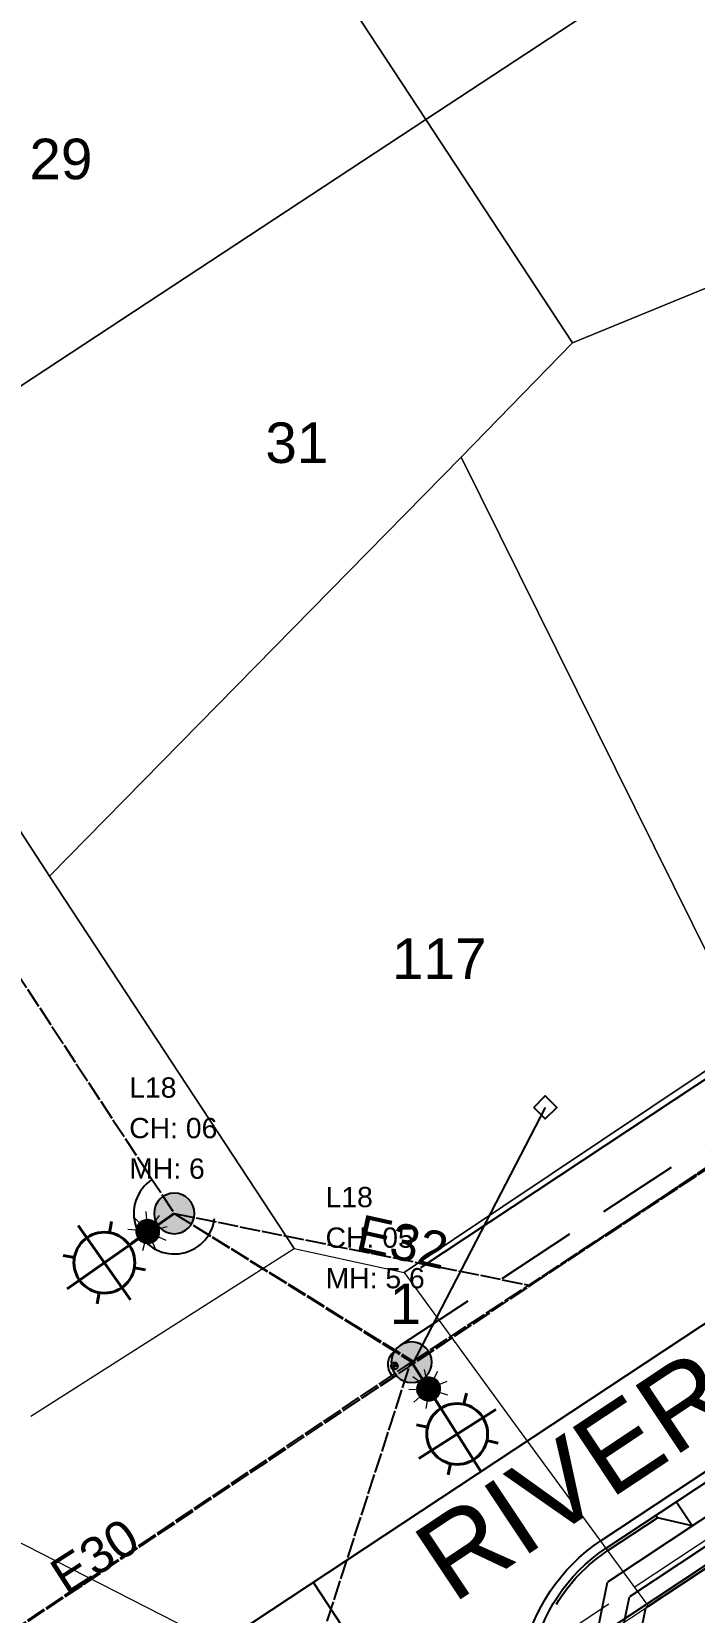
# Model space of a CAD drawing. Header units: metres. Extents: x 302064 to 304096, y 6268242 to 6271990.
# Drawn here: x 302943.7 to 302976.3, y 6271138.4 to 6271216.3 of the extents above; entities that cross this region are included whole.
import ezdxf
from ezdxf.enums import TextEntityAlignment as Align

# ---------------------------------------------------------------- set-up
doc = ezdxf.new("R2010")
doc.units = ezdxf.units.M
for name, pattern in [('Cable Exist OH', [1, 1, 0]), ('Cable New OH', [6, 4, -2]), ('IE Trench LV', [6.5, 5, -1.5]), ('IECLTRLV', [6.5, 5, -1.5])]:
    doc.linetypes.add(name, pattern=pattern)
doc.layers.get('0').update_dxf_attribs({"color": 6})
for name, color, linetype in [('_User Miscellaneous1', 7, 'Continuous'), ('_User_LV_Exist', 7, 'Continuous'), ('BDY', 252, 'Continuous'), ('DEVELOP', 2, 'Continuous'), ('Equip_SP_SL_EXT', 7, 'Continuous'), ('Mains_HV_EXT', 1, 'Continuous'), ('Mains_LV_EXT', 5, 'Continuous'), ('Mains_SL_EXT', 3, 'Continuous'), ('Services_SP_EXT', 7, 'Continuous'), ('SupportsOH_SP_TR_HV_LV_SL_EXT', 7, 'Continuous'), ('XR01255_CC_DES$0$FOOTPATH', 252, 'Continuous'), ('XR01255_CC_DES$0$PRAM_RAMP', 252, 'Continuous'), ('XR01255_CC_DES$0$ROAD_CONTROL', 252, 'Continuous'), ('XR01255_CC_DES$0$ROAD_KERB', 252, 'Continuous'), ('XR01255_CC_DES$0$ROAD_KERB-BACK', 252, 'Continuous'), ('XR01255_CC_DES$0$ROAD_KERB-LIP', 252, 'Continuous'), ('XR01255_CC_LOT_LAYOUT$0$F_LOT', 252, 'Continuous'), ('XR01255_CC_LOT_LAYOUT$0$ST1_BDY', 252, 'Continuous'), ('XR01255_CC_LOT_LAYOUT$0$ST1_BDY_1', 252, 'Continuous'), ('XR01255_CC_SURVEY$0$SERVICES-ELECTRICTY', 1, 'Continuous')]:
    doc.layers.add(name, color=color, linetype=linetype)
for name, color, linetype, lineweight in [('Cadastre Land Parcels_SP_EXT', 7, 'Continuous', 5), ('Cadastre Roads_SP_EXT', 9, 'Continuous', 5), ('LH-LUM-L18', 1, 'Continuous', 0), ('LH-POL-Poles&Pendants', 1, 'Continuous', 0), ('Trench_SP_NEW', 7, 'IECLTRLV', 20)]:
    doc.layers.add(name, color=color, linetype=linetype, lineweight=lineweight)
doc.styles.add('iecARIAL', font='arial.ttf', dxfattribs={"height": 2})
doc.styles.add('POLE_LABEL', font='arial.ttf')
doc.styles.get("Standard").update_dxf_attribs({"font": 'arial.ttf'})

# ---------------------------------------------------------------- blocks, each defined once
blk = doc.blocks.new('SL_LANTERN_EXT')
at = {"lineweight": 40}
for p, q in [((0, 1.968), (0, 6.468)), ((-1.459, 5.676), (-1.061, 5.278)), ((1.458, 5.676), (1.06, 5.278)), ((-2.25, 4.218), (2.25, 4.218)), ((-1.459, 2.759), (-1.061, 3.157)), ((1.458, 2.759), (1.06, 3.157)), ((0, 0), (0, 2.721))]:
    blk.add_line(p, q, dxfattribs=at)
blk.add_circle((0, 4.218), 1.5, dxfattribs=at)
at = {"style": 'iecARIAL', "flags": 8}
blk.add_attdef('ASSET_NUM', (1.5, 1.5), '', height=2.5, dxfattribs=at)
for tag, p, height, flags in [('CONSTRUCTED_VOLTAGE', (0.981, -0.653), 0.2, 9), ('CONTROL_TYPE', (0.981, -0.853), 0.2, 9), ('LNUMBER', (2.181, -3.253), 2.5, 8), ('OPERATING_VOLTAGE', (0.981, -1.653), 0.2, 9), ('LANTERN_PURPOSE', (0.981, -1.053), 0.2, 9), ('LANTERN_TYPE', (0.981, -1.253), 0.2, 9), ('NO_PHASES', (0.981, -1.453), 0.2, 9), ('ORIENTATION', (0.981, -1.853), 0.2, 9), ('OWNED_BY', (0.981, -2.053), 0.2, 9), ('STATE', (0.981, -2.253), 0.2, 9), ('USAGE', (0.981, -2.453), 0.2, 9), ('CEXIST', (0.981, -2.653), 0.2, 9), ('CNEW', (0.981, -2.853), 0.2, 9), ('CNUMBER', (0.981, -3.053), 0.2, 9), ('CREMOVE', (0.981, -3.253), 0.2, 9), ('CREPLACE', (0.981, -3.453), 0.2, 9), ('LKINGHEIGHT', (0.981, -3.653), 0.2, 9), ('LBRACKET', (0.981, -3.853), 0.2, 9), ('LBRACKETVOCAB', (0.981, -4.053), 0.2, 9), ('LCATEGORY', (0.981, -4.253), 0.2, 9), ('LCHARGE1', (0.981, -4.453), 0.2, 9), ('LCHARGE1PERCENT', (0.981, -4.653), 0.2, 9), ('LCHARGE2', (0.981, -4.853), 0.2, 9), ('LCHARGE2PERCENT', (0.981, -5.053), 0.2, 9), ('LCHARGE3', (0.981, -5.253), 0.2, 9), ('LCHARGE3PERCENT', (0.981, -5.453), 0.2, 9), ('LEXIST', (0.981, -5.653), 0.2, 9), ('LLAMP', (0.981, -5.853), 0.2, 9), ('LLAMPVOCAB', (0.981, -6.053), 0.2, 9), ('LMAST', (0.981, -6.253), 0.2, 9), ('LMASTVOCAB', (0.981, -6.453), 0.2, 9), ('LNEW', (0.981, -6.653), 0.2, 9), ('LANTNUMBER', (0.981, -6.853), 0.2, 9), ('LOUTREACH', (0.981, -7.253), 0.2, 9), ('LOUTREACHVOCAB', (0.981, -7.453), 0.2, 9), ('LRATECODE', (0.981, -7.653), 0.2, 9), ('LREMOVE', (0.981, -7.853), 0.2, 9), ('LREPLACE', (0.981, -8.053), 0.2, 9), ('LTYPE', (0.981, -8.253), 0.2, 9), ('LTYPEVOCAB', (0.981, -8.453), 0.2, 9), ('LEGEND', (0.981, -8.653), 0.2, 9), ('STREETNAME', (0.981, -9.253), 0.2, 9), ('SUBURB', (0.981, -9.453), 0.2, 1), ('LOCATION', (0.981, -8.853), 0.2, 9), ('NOTES', (0.981, -9.053), 0.2, 9)]:
    blk.add_attdef(tag, p, '', height=height, dxfattribs=dict(flags=flags))
blk = doc.blocks.new('CCP_EXT')
at = {"flags": 9}
for tag, p in [('USAGE', (0, -1.2)), ('LEGEND', (0, -1.4)), ('LIFE_SUPPORT', (0, -1.6)), ('STATE', (0, -1.8)), ('NOTES', (0, -2))]:
    blk.add_attdef(tag, text='', height=0.2, dxfattribs=at).set_placement(p, align=Align.MIDDLE_LEFT)
blk.add_wipeout([(0, 0.566), (0.566, 0), (0, -0.566), (-0.566, 0)])
blk.add_lwpolyline([(-0.566, 0), (0, 0.566), (0.566, 0), (0, -0.566), (-0.566, 0)])
at = {"flags": 1}
blk.add_attdef('Z', (0, 0), '', height=0.2, dxfattribs=at)
at = {"flags": 9}
for tag, p in [('CCP_TYPE', (0, 0)), ('OPERATING_VOLTAGE', (0, -0.6)), ('ORIENTATION', (0, -0.8)), ('CONSTRUCTED_VOLTAGE', (0, -0.2)), ('NO_PHASES', (0, -0.4)), ('OWNED_BY', (0, -1))]:
    blk.add_attdef(tag, text='', height=0.2, dxfattribs=at).set_placement(p, align=Align.MIDDLE_LEFT)
blk = doc.blocks.new('POLE_EXT')
blk.add_hatch(color=256).paths.add_polyline_path([(-1, 0, 1), (1, 0, 1)])
blk.add_lwpolyline([(-1, 0, 1), (1, 0, 1)], format="xyb", close=True)
for tag, height, flags, p in [('pNumber', 2.5, 8, (-17.84, 2.067)), ('OWNED_BY', 0.2, 9, (1.355, -0.4)), ('SPECIAL_USE', 0.2, 9, (1.355, -0.8)), ('PARENT', 0.2, 9, (1.355, -0.6)), ('cLV', 0.2, 9, (1.355, -1.4)), ('STATE', 0.2, 9, (1.355, -1)), ('hDepth', 0.2, 9, (1.355, -1.6)), ('USAGE', 0.2, 9, (1.355, -1.2)), ('cHV', 0.2, 9, (1.355, -2)), ('hDia', 0.2, 9, (1.355, -1.8)), ('LBRACKET', 0.2, 9, (1.355, -2.2)), ('LExisting', 0.2, 9, (1.355, -2.4)), ('LANTNUMBER', 0.2, 9, (1.355, -2.6)), ('LOther', 0.2, 9, (1.355, -2.8)), ('LRemove', 0.2, 9, (1.355, -3)), ('LEGEND', 0.2, 9, (1.355, -3.2)), ('cLinedev', 0.2, 9, (1.355, -3.4)), ('pExisting', 0.2, 9, (1.355, -3.8)), ('LOCATION', 0.2, 9, (1.355, -3.6)), ('pFooting', 0.2, 9, (1.355, -4.4)), ('pNew', 0.2, 9, (1.355, -4.6)), ('PFNUMBER', 0.2, 9, (1.355, -4)), ('NEWPFNUMBER', 0.2, 9, (1.355, -4.2)), ('pRelocate', 0.2, 9, (1.355, -5)), ('pRemove', 0.2, 9, (1.355, -5.2)), ('pReplace', 0.2, 9, (1.355, -5.4)), ('cspan', 0.2, 9, (1.355, -6)), ('STREETNAME', 0.2, 9, (1.355, -6.2)), ('pStay', 0.2, 9, (1.355, -5.6)), ('pType', 0.2, 9, (1.355, -5.8)), ('SUBURB', 0.2, 9, (1.355, -6.4)), ('OPERATED_BY', 0.2, 9, (1.355, -7.014)), ('NOTES', 0.2, 9, (1.355, -6.6)), ('MAINTAINED_BY', 0.2, 9, (1.355, -6.814))]:
    blk.add_attdef(tag, text='', height=height, dxfattribs=dict(flags=flags)).set_placement(p, align=Align.MIDDLE_LEFT)
at = {"style": 'POLE_LABEL'}
for tag, height, flags, p in [('ASSET_NUM', 2.5, 8, (2, 2)), ('STRUCTURE_PLANT_NUMBER', 0.2, 9, (1.355, 0.028)), ('STREET_CODE', 0.2, 9, (1.355, -0.2))]:
    blk.add_attdef(tag, text='', height=height, dxfattribs=dict(at, flags=flags)).set_placement(p, align=Align.MIDDLE_LEFT)
at = {"flags": 1}
blk.add_attdef('Z', (1.355, -7.328), '', height=0.2, dxfattribs=at)
blk = doc.blocks.new('A$C6F1F0823')
at = {"layer": 'BDY'}
for p, q in [((3.882, 91.562, 46.5), (66.677, 133.145, 46.5)), ((3.882, 91.562), (66.677, 133.145))]:
    blk.add_line(p, q, dxfattribs=at)
blk = doc.blocks.new('A$C07AF69C9')
at = {"layer": 'XR01255_CC_SURVEY$0$SERVICES-ELECTRICTY'}
h = blk.add_hatch(color=256, dxfattribs=at)
h.dxf.hatch_style = 1
h.paths.add_polyline_path([(34.695, 132.805), (34.52, 132.805, 0.414214), (34.695, 132.63)])
h.paths.add_polyline_path([(34.695, 132.98), (34.695, 132.805), (34.87, 132.805, 0.414214)])
at = {"layer": 'XR01255_CC_DES$0$FOOTPATH'}
for p, q in [((98.921, 157.699), (45.213, 122.145)), ((99.168, 156.424), (46.29, 121.419)), ((43.45, 113.509), (45.213, 122.145)), ((44.725, 113.755), (46.29, 121.419))]:
    blk.add_line(p, q, dxfattribs=at)
at = {"layer": 'XR01255_CC_DES$0$PRAM_RAMP', "color": 8}
blk.add_line((49.387, 124.911), (48.602, 126.101), dxfattribs=at)
at = {"layer": 'XR01255_CC_DES$0$PRAM_RAMP'}
blk.add_lwpolyline([(49.387, 124.911), (47.683, 125.314), (47.601, 125.439)], dxfattribs=at)
at = {"layer": 'XR01255_CC_DES$0$ROAD_CONTROL'}
blk.add_line((30.694, 122.131), (96.623, 22.188), dxfattribs=at)
blk.add_lwpolyline([(131.966, 189.031), (-0.002, 101.854)], dxfattribs=at)
at = {"layer": 'XR01255_CC_DES$0$ROAD_KERB'}
blk.add_lwpolyline([(42.737, 112.046, -0.414025), (45.147, 123.819), (97.438, 158.362, -0.414402), (109.219, 155.95), (166.818, 68.634)], format="xyb", dxfattribs=at)
at = {"layer": 'XR01255_CC_DES$0$ROAD_KERB-BACK'}
blk.add_lwpolyline([(42.69, 121.051, -0.111113), (45.23, 123.694), (47.683, 125.314)], format="xyb", dxfattribs=at)
at = {"layer": 'XR01255_CC_DES$0$ROAD_KERB-LIP'}
blk.add_lwpolyline([(42.362, 111.798, -0.414025), (44.899, 124.194), (97.19, 158.737, -0.414402), (109.594, 156.198), (167.193, 68.882)], format="xyb", dxfattribs=at)
at = {"layer": 'XR01255_CC_LOT_LAYOUT$0$F_LOT'}
blk.add_lwpolyline([(88.249, 172.242), (35.992, 137.648)], dxfattribs=at)
at = {"layer": 'XR01255_CC_LOT_LAYOUT$0$ST1_BDY'}
blk.add_line((45.681, 113.94), (47.097, 120.874), dxfattribs=at)
at = {"layer": 'XR01255_CC_LOT_LAYOUT$0$ST1_BDY_1'}
blk.add_line((63.44, 131.693), (47.097, 120.874), dxfattribs=at)
at = {"layer": 'XR01255_CC_SURVEY$0$SERVICES-ELECTRICTY'}
for p, q in [((34.52, 132.805), (34.87, 132.805)), ((34.695, 132.63), (34.695, 132.98))]:
    blk.add_line(p, q, dxfattribs=at)
blk.add_circle((34.695, 132.805), 0.175, dxfattribs=at)
blk.add_blockref('A$C6F1F0823', (32.368, 22.293))
blk = doc.blocks.new('A$C70F866E6')
at = {"layer": 'LH-LUM-L18', "color": 1, "extrusion": (0.072045, 0.049047, 0.996195)}
for p, q in [((0.00068, 0.091862, 0.00606), (0.000406, 0.092144, 0.006066)), ((0.000505, 0.091517, 0.00609), (0.001231, 0.09201, 0.006013)), ((0.000509, 0.091543, 0.006088), (0.001204, 0.092016, 0.006015)), ((0.000515, 0.091571, 0.006086), (0.001176, 0.092021, 0.006016)), ((0.000523, 0.0916, 0.006085), (0.001147, 0.092025, 0.006018)), ((0.000532, 0.09163, 0.006082), (0.001116, 0.092027, 0.006021)), ((0.000544, 0.091662, 0.00608), (0.001081, 0.092028, 0.006023)), ((0.000559, 0.091696, 0.006077), (0.001044, 0.092026, 0.006026)), ((0.000578, 0.091733, 0.006074), (0.001002, 0.092022, 0.006029)), ((0.000605, 0.091774, 0.00607), (0.000954, 0.092013, 0.006033)), ((0.000969, 0.092016, 0.006032), (0.000823, 0.091965, 0.006045)), ((0.001122, 0.092027, 0.00602), (0.000969, 0.092016, 0.006032)), ((0.001047, 0.092027, 0.006026), (0.001017, 0.09242, 0.006008)), ((0.001273, 0.091998, 0.006011), (0.001122, 0.092027, 0.00602)), ((0.001435, 0.091917, 0.006003), (0.001664, 0.092236, 0.005971)), ((0.000505, 0.091499, 0.006091), (0.000115, 0.09154, 0.006117)), ((0.0005, 0.091442, 0.006094), (0.001302, 0.091988, 0.006009)), ((0.000501, 0.091466, 0.006093), (0.001279, 0.091995, 0.00601)), ((0.000501, 0.091418, 0.006095), (0.001323, 0.091978, 0.006008)), ((0.00053, 0.091624, 0.006083), (0.000501, 0.091473, 0.006092)), ((0.000501, 0.091473, 0.006092), (0.000513, 0.091319, 0.006099)), ((0.000502, 0.091396, 0.006096), (0.001344, 0.091969, 0.006007)), ((0.000503, 0.091491, 0.006091), (0.001256, 0.092003, 0.006012)), ((0.000505, 0.091373, 0.006097), (0.001364, 0.091958, 0.006006)), ((0.000507, 0.091351, 0.006098), (0.001384, 0.091948, 0.006005)), ((0.000511, 0.09133, 0.006099), (0.001402, 0.091937, 0.006004)), ((0.000513, 0.091319, 0.006099), (0.000564, 0.091173, 0.006102)), ((0.000515, 0.091309, 0.006099), (0.00142, 0.091925, 0.006004)), ((0.00052, 0.091289, 0.0061), (0.001437, 0.091913, 0.006003)), ((0.000526, 0.091269, 0.006101), (0.001454, 0.0919, 0.006002)), ((0.000596, 0.091762, 0.006071), (0.00053, 0.091624, 0.006083)), ((0.000532, 0.091249, 0.006101), (0.001469, 0.091887, 0.006002)), ((0.000539, 0.09123, 0.006102), (0.001485, 0.091874, 0.006001)), ((0.000547, 0.091212, 0.006102), (0.001499, 0.09186, 0.006001)), ((0.000555, 0.091193, 0.006102), (0.001513, 0.091846, 0.006001)), ((0.000563, 0.091175, 0.006102), (0.001527, 0.091831, 0.006)), ((0.000573, 0.091157, 0.006103), (0.00154, 0.091816, 0.006)), ((0.000582, 0.091141, 0.006103), (0.001552, 0.091801, 0.006)), ((0.000592, 0.091124, 0.006103), (0.001564, 0.091785, 0.006)), ((0.000696, 0.091879, 0.006058), (0.000596, 0.091762, 0.006071)), ((0.000603, 0.091107, 0.006103), (0.001576, 0.091769, 0.006)), ((0.000614, 0.091091, 0.006103), (0.001586, 0.091752, 0.006)), ((0.000626, 0.091075, 0.006103), (0.001597, 0.091736, 0.006)), ((0.000639, 0.09106, 0.006103), (0.001606, 0.091719, 0.006)), ((0.000643, 0.091825, 0.006065), (0.000893, 0.091995, 0.006038)), ((0.000652, 0.091045, 0.006102), (0.001615, 0.091701, 0.006)), ((0.000665, 0.091031, 0.006102), (0.001624, 0.091683, 0.006001)), ((0.00068, 0.091016, 0.006102), (0.001632, 0.091665, 0.006001)), ((0.000694, 0.091002, 0.006102), (0.00164, 0.091646, 0.006001)), ((0.000823, 0.091965, 0.006045), (0.000696, 0.091879, 0.006058)), ((0.000709, 0.090989, 0.006101), (0.001646, 0.091627, 0.006002)), ((0.000725, 0.090976, 0.006101), (0.001653, 0.091608, 0.006002)), ((0.000742, 0.090963, 0.0061), (0.001659, 0.091588, 0.006003)), ((0.000757, 0.091926, 0.006051), (0.000751, 0.091922, 0.006052)), ((0.000759, 0.090951, 0.006099), (0.001663, 0.091567, 0.006004)), ((0.000777, 0.090939, 0.006099), (0.001668, 0.091546, 0.006004)), ((0.000795, 0.090929, 0.006098), (0.001671, 0.091525, 0.006005)), ((0.000815, 0.090918, 0.006097), (0.001674, 0.091503, 0.006006)), ((0.000835, 0.090908, 0.006096), (0.001676, 0.091481, 0.006007)), ((0.000856, 0.090898, 0.006095), (0.001678, 0.091458, 0.006008)), ((0.000877, 0.090889, 0.006094), (0.001679, 0.091434, 0.006009)), ((0.0009, 0.090881, 0.006093), (0.001677, 0.09141, 0.00601)), ((0.000923, 0.090873, 0.006091), (0.001676, 0.091385, 0.006012)), ((0.000948, 0.090866, 0.00609), (0.001673, 0.091359, 0.006013)), ((0.000975, 0.09086, 0.006088), (0.001669, 0.091333, 0.006015)), ((0.001003, 0.090855, 0.006086), (0.001664, 0.091305, 0.006016)), ((0.001032, 0.090852, 0.006085), (0.001656, 0.091277, 0.006018)), ((0.001063, 0.090849, 0.006082), (0.001647, 0.091246, 0.006021)), ((0.001411, 0.091931, 0.006004), (0.001273, 0.091998, 0.006011)), ((0.001528, 0.09183, 0.006), (0.001411, 0.091931, 0.006004)), ((0.001542, 0.091819, 0.006), (0.001526, 0.091735, 0.006005)), ((0.001625, 0.091803, 0.005995), (0.001526, 0.091735, 0.006005)), ((0.001526, 0.091735, 0.006005), (0.001609, 0.09172, 0.006)), ((0.001615, 0.091703, 0.006), (0.001528, 0.09183, 0.006)), ((0.001609, 0.09172, 0.006), (0.001542, 0.091819, 0.006)), ((0.001583, 0.091114, 0.006032), (0.001649, 0.091252, 0.00602)), ((0.001666, 0.091557, 0.006004), (0.001615, 0.091703, 0.006)), ((0.001649, 0.091252, 0.00602), (0.001678, 0.091404, 0.006011)), ((0.001662, 0.091583, 0.006003), (0.002043, 0.091679, 0.005971)), ((0.001678, 0.091404, 0.006011), (0.001666, 0.091557, 0.006004)), ((0.000606, 0.091108, 0.006103), (0.000281, 0.090887, 0.006137)), ((0.000564, 0.091173, 0.006102), (0.000603, 0.091107, 0.006103)), ((0.000603, 0.091107, 0.006103), (0.00065, 0.091046, 0.006102)), ((0.00065, 0.091046, 0.006102), (0.000768, 0.090945, 0.006099)), ((0.000768, 0.090945, 0.006099), (0.000906, 0.090878, 0.006092)), ((0.000933, 0.090872, 0.006091), (0.000827, 0.090494, 0.006117)), ((0.000906, 0.090878, 0.006092), (0.001057, 0.090849, 0.006083)), ((0.001057, 0.090849, 0.006083), (0.00121, 0.09086, 0.006071)), ((0.001097, 0.090848, 0.00608), (0.001635, 0.091214, 0.006023)), ((0.001135, 0.09085, 0.006077), (0.00162, 0.09118, 0.006026)), ((0.001177, 0.090854, 0.006074), (0.001601, 0.091143, 0.006029)), ((0.00121, 0.09086, 0.006071), (0.001355, 0.090911, 0.006058)), ((0.001225, 0.090864, 0.00607), (0.001574, 0.091102, 0.006033)), ((0.001286, 0.090882, 0.006065), (0.001535, 0.091051, 0.006038)), ((0.001334, 0.090901, 0.00606), (0.001496, 0.090542, 0.006066)), ((0.001355, 0.090911, 0.006058), (0.001482, 0.090997, 0.006045)), ((0.001482, 0.090997, 0.006045), (0.001583, 0.091114, 0.006032)), ((0.001622, 0.091182, 0.006026), (0.001976, 0.091011, 0.006008))]:
    blk.add_line(p, q, dxfattribs=at)
at = {"layer": 'LH-LUM-L18', "color": 1, "extrusion": (-0.046651, 0.07362, 0.996195)}
for p, q in [((0.01448, 0.084037, 0.005603), (0.014169, 0.084276, 0.005571)), ((0.0147, 0.084209, 0.0056), (0.01457, 0.084127, 0.0056)), ((0.0146, 0.084223, 0.005595), (0.014664, 0.084122, 0.005605)), ((0.014848, 0.084255, 0.005604), (0.0147, 0.084209, 0.0056)), ((0.015326, 0.083225, 0.005702), (0.014702, 0.08421, 0.0056)), ((0.015341, 0.083238, 0.005702), (0.01472, 0.084218, 0.005601)), ((0.014821, 0.084253, 0.005603), (0.014738, 0.084636, 0.005571)), ((0.015356, 0.083252, 0.005702), (0.014739, 0.084225, 0.005601)), ((0.01537, 0.083266, 0.005702), (0.014758, 0.084232, 0.005601)), ((0.015384, 0.08328, 0.005701), (0.014777, 0.084238, 0.005602)), ((0.015397, 0.083296, 0.005701), (0.014796, 0.084244, 0.005602)), ((0.01541, 0.083312, 0.0057), (0.014817, 0.084249, 0.005603)), ((0.015423, 0.083329, 0.005699), (0.014837, 0.084253, 0.005604)), ((0.015001, 0.084262, 0.005611), (0.014848, 0.084255, 0.005604)), ((0.015436, 0.083347, 0.005699), (0.014858, 0.084257, 0.005604)), ((0.015447, 0.083364, 0.005698), (0.014879, 0.08426, 0.005605)), ((0.015458, 0.083384, 0.005697), (0.014902, 0.084262, 0.005606)), ((0.015469, 0.083403, 0.005696), (0.014924, 0.084264, 0.005607)), ((0.01548, 0.083424, 0.005695), (0.014947, 0.084264, 0.005608)), ((0.01549, 0.083445, 0.005694), (0.014971, 0.084264, 0.005609)), ((0.015498, 0.083468, 0.005693), (0.014995, 0.084262, 0.00561)), ((0.015151, 0.084229, 0.00562), (0.015001, 0.084262, 0.005611)), ((0.015507, 0.083491, 0.005691), (0.01502, 0.08426, 0.005612)), ((0.015515, 0.083515, 0.00569), (0.015045, 0.084256, 0.005613)), ((0.015521, 0.083542, 0.005688), (0.015072, 0.084252, 0.005615)), ((0.015527, 0.083569, 0.005686), (0.015099, 0.084245, 0.005616)), ((0.015532, 0.083598, 0.005685), (0.015127, 0.084237, 0.005618)), ((0.015287, 0.084158, 0.005632), (0.015151, 0.084229, 0.00562)), ((0.015535, 0.08363, 0.005682), (0.015157, 0.084226, 0.005621)), ((0.015537, 0.083664, 0.00568), (0.015189, 0.084213, 0.005623)), ((0.015221, 0.0842, 0.005626), (0.015404, 0.084548, 0.005608)), ((0.014357, 0.083653, 0.005626), (0.013964, 0.083635, 0.005608)), ((0.014706, 0.083137, 0.00568), (0.014358, 0.083687, 0.005623)), ((0.014672, 0.083154, 0.005677), (0.014358, 0.083649, 0.005626)), ((0.014737, 0.083124, 0.005682), (0.014359, 0.083721, 0.005621)), ((0.014394, 0.083877, 0.005611), (0.01436, 0.083727, 0.00562)), ((0.01436, 0.083727, 0.00562), (0.014366, 0.083574, 0.005632)), ((0.014635, 0.083174, 0.005674), (0.014361, 0.083607, 0.005629)), ((0.014767, 0.083114, 0.005685), (0.014363, 0.083752, 0.005618)), ((0.014366, 0.083574, 0.005632), (0.014412, 0.083427, 0.005645)), ((0.014795, 0.083106, 0.005686), (0.014367, 0.083781, 0.005616)), ((0.014595, 0.083202, 0.00567), (0.014369, 0.083559, 0.005633)), ((0.014823, 0.083099, 0.005688), (0.014373, 0.083809, 0.005615)), ((0.01485, 0.083094, 0.00569), (0.01438, 0.083835, 0.005613)), ((0.014546, 0.083242, 0.005665), (0.014385, 0.083497, 0.005638)), ((0.014875, 0.083091, 0.005691), (0.014388, 0.08386, 0.005612)), ((0.014465, 0.084013, 0.005604), (0.014394, 0.083877, 0.005611)), ((0.0149, 0.083089, 0.005693), (0.014396, 0.083883, 0.00561)), ((0.014924, 0.083087, 0.005694), (0.014405, 0.083906, 0.005609)), ((0.014948, 0.083086, 0.005695), (0.014415, 0.083927, 0.005608)), ((0.01497, 0.083087, 0.005696), (0.014425, 0.083948, 0.005607)), ((0.014993, 0.083089, 0.005697), (0.014436, 0.083967, 0.005606)), ((0.015015, 0.083091, 0.005698), (0.014448, 0.083986, 0.005605)), ((0.015036, 0.083093, 0.005699), (0.014459, 0.084004, 0.005604)), ((0.01457, 0.084127, 0.0056), (0.014465, 0.084013, 0.005604)), ((0.015057, 0.083097, 0.005699), (0.014471, 0.084022, 0.005604)), ((0.015078, 0.083102, 0.0057), (0.014484, 0.084039, 0.005603)), ((0.015098, 0.083107, 0.005701), (0.014497, 0.084055, 0.005602)), ((0.015118, 0.083112, 0.005701), (0.014511, 0.08407, 0.005602)), ((0.015137, 0.083118, 0.005702), (0.014525, 0.084085, 0.005601)), ((0.015156, 0.083125, 0.005702), (0.014539, 0.084099, 0.005601)), ((0.015174, 0.083133, 0.005702), (0.014554, 0.084112, 0.005601)), ((0.015193, 0.083141, 0.005702), (0.014569, 0.084126, 0.0056)), ((0.014683, 0.084204, 0.0056), (0.014582, 0.08414, 0.0056)), ((0.014582, 0.08414, 0.0056), (0.014664, 0.084122, 0.005605)), ((0.015211, 0.08315, 0.005703), (0.014584, 0.084138, 0.0056)), ((0.015228, 0.083158, 0.005703), (0.0146, 0.08415, 0.0056)), ((0.015245, 0.083168, 0.005703), (0.014616, 0.084161, 0.0056)), ((0.015262, 0.083179, 0.005703), (0.014632, 0.084172, 0.0056)), ((0.015279, 0.083189, 0.005703), (0.014649, 0.084182, 0.0056)), ((0.014664, 0.084122, 0.005605), (0.014683, 0.084204, 0.0056)), ((0.015295, 0.083201, 0.005703), (0.014667, 0.084192, 0.0056)), ((0.01531, 0.083213, 0.005703), (0.014684, 0.084201, 0.0056)), ((0.015537, 0.083701, 0.005677), (0.015222, 0.084197, 0.005626)), ((0.015534, 0.083743, 0.005674), (0.015259, 0.084177, 0.005629)), ((0.015401, 0.084053, 0.005645), (0.015287, 0.084158, 0.005632)), ((0.015525, 0.083792, 0.00567), (0.0153, 0.084148, 0.005633)), ((0.01551, 0.083854, 0.005665), (0.015349, 0.084108, 0.005638)), ((0.015483, 0.083924, 0.005658), (0.015401, 0.084053, 0.005645)), ((0.015429, 0.083338, 0.005699), (0.015501, 0.083473, 0.005692)), ((0.015529, 0.083777, 0.005671), (0.015483, 0.083924, 0.005658)), ((0.015492, 0.083903, 0.00566), (0.015856, 0.084052, 0.005666)), ((0.015501, 0.083473, 0.005692), (0.015535, 0.083624, 0.005683)), ((0.015508, 0.0835, 0.005691), (0.015883, 0.083382, 0.005717)), ((0.015535, 0.083624, 0.005683), (0.015529, 0.083777, 0.005671)), ((0.01451, 0.08328, 0.00566), (0.014219, 0.083015, 0.005666)), ((0.014412, 0.083427, 0.005645), (0.014494, 0.083297, 0.005658)), ((0.014449, 0.083359, 0.005651), (0.014453, 0.083353, 0.005652)), ((0.014494, 0.083297, 0.005658), (0.014607, 0.083193, 0.005671)), ((0.014607, 0.083193, 0.005671), (0.014743, 0.083122, 0.005683)), ((0.014743, 0.083122, 0.005683), (0.014894, 0.083089, 0.005692)), ((0.014867, 0.083094, 0.005691), (0.014814, 0.082705, 0.005717)), ((0.014894, 0.083089, 0.005692), (0.015047, 0.083095, 0.005699)), ((0.015047, 0.083095, 0.005699), (0.015195, 0.083142, 0.005702)), ((0.015195, 0.083142, 0.005702), (0.015262, 0.083179, 0.005703)), ((0.015261, 0.083181, 0.005703), (0.015471, 0.08285, 0.005737)), ((0.015262, 0.083179, 0.005703), (0.015324, 0.083224, 0.005702)), ((0.015324, 0.083224, 0.005702), (0.015429, 0.083338, 0.005699))]:
    blk.add_line(p, q, dxfattribs=at)
at = {"layer": 'LH-POL-Poles&Pendants', "color": 1}
for p, q in [((0.002402, 0.092332, 0.006), (0.001576, 0.091769, 0.006)), ((0.014097, 0.085017, 0.0056), (0.014632, 0.084172, 0.0056))]:
    blk.add_line(p, q, dxfattribs=at)
at = {"layer": 'LH-LUM-L18', "color": 1, "char_height": 0.001, "attachment_point": 1}
for s, insert in [('L18', (0.000178, 0.099042, 0.006)), ('CH: 06', (0.000178, 0.097042, 0.006)), ('MH: 6', (0.000178, 0.095042, 0.006)), ('L18', (0.009862, 0.093639, 0.0056)), ('CH: 05', (0.009862, 0.091639, 0.0056)), ('MH: 5.6', (0.009862, 0.089639, 0.0056))]:
    blk.add_mtext(s, dxfattribs=dict(at, insert=insert))

msp = doc.modelspace()

# ---------------------------------------------------------------- linework, layer by layer
at = {"layer": '_User_LV_Exist', "linetype": 'Cable Exist OH'}
for points in [[(302934.413, 6271182.923), (302950.689, 6271158.05)], [(302950.689, 6271158.05), (302962.4279, 6271150.7819)], [(302925.194, 6271125.689), (302962.3908, 6271150.7106)], [(302955.8654, 6271130.6085), (302962.4014, 6271150.8608)]]:
    msp.add_lwpolyline(points, dxfattribs=at)
at = {"layer": '_User_LV_Exist', "linetype": 'Continuous'}
msp.add_lwpolyline([(302949.593, 6271159.724, 1.5667105), (302952.674, 6271157.805)], format="xyb", dxfattribs=at)
at = {"layer": 'Cadastre Land Parcels_SP_EXT', "linetype": 'Continuous'}
for points in [[(302993.935, 6271232.274), (302984.965, 6271245.796), (302954.071, 6271225.759), (302963.099, 6271212.006), (302993.935, 6271232.274)], [(303005.07, 6271215.375), (302993.935, 6271232.274), (302963.099, 6271212.006), (302970.327, 6271200.994), (302978.546, 6271204.365), (303005.07, 6271215.375)], [(302963.099, 6271212.006), (302954.071, 6271225.759), (302923.912, 6271206.201), (302933.09, 6271192.282), (302963.099, 6271212.006)], [(302970.327, 6271200.994), (302963.099, 6271212.006), (302933.09, 6271192.282), (302944.538, 6271174.689), (302964.832, 6271195.351), (302970.327, 6271200.994)], [(302999.267, 6271180.073), (302978.546, 6271204.365), (302970.327, 6271200.994), (302964.832, 6271195.351), (302979.105, 6271166.565), (302999.267, 6271180.073)], [(302979.105, 6271166.565), (302964.832, 6271195.351), (302944.538, 6271174.689), (302956.604, 6271156.325), (302962.029, 6271155.13), (302979.105, 6271166.565)], [(303090.76, 6271084.541), (303030.427, 6271175.862), (302974.067, 6271138.657), (302963.233, 6271131.505), (303023.65, 6271040.271), (303090.76, 6271084.541)]]:
    msp.add_lwpolyline(points, close=True, dxfattribs=at)
at = {"layer": 'Cadastre Roads_SP_EXT', "linetype": 'Continuous'}
msp.add_lwpolyline([(302943.62, 6271148.049), (302949.262, 6271151.645), (302956.604, 6271156.325), (302944.538, 6271174.689), (302933.09, 6271192.282)], dxfattribs=at)
msp.add_lwpolyline([(302963.233, 6271131.505), (302951.518, 6271137.49), (302942.637, 6271142.027), (302927.318, 6271132.024), (302912.002, 6271122.017), (302898.783, 6271113.384), (302885.159, 6271104.513), (302871.716, 6271095.737), (302858.467, 6271087.063), (302845.421, 6271078.524), (302829.936, 6271068.425), (302814.318, 6271058.215), (302821.172, 6271051.372), (302829.413, 6271043.141), (302896.524, 6271087.489), (302963.233, 6271131.505)], close=True, dxfattribs=at)
at = {"layer": 'Mains_LV_EXT', "linetype": 'Cable Exist OH'}
for points in [[(302934.413, 6271182.923), (302950.689, 6271158.05)], [(302950.689, 6271158.05), (302962.3837, 6271150.7347)], [(302925.194, 6271125.689), (302968.263, 6271154.498)]]:
    msp.add_lwpolyline(points, dxfattribs=at)
at = {"layer": 'Mains_LV_EXT', "linetype": 'Continuous'}
for points in [[(302949.593, 6271159.724, 1.5667105), (302952.674, 6271157.805)], [(302961.552, 6271151.255, 0.4883687), (302961.5069, 6271149.9788)]]:
    msp.add_lwpolyline(points, format="xyb", dxfattribs=at)
at = {"layer": 'Mains_SL_EXT', "linetype": 'Cable Exist OH'}
for points in [[(302913, 6271215.482), (302934.413, 6271182.923), (302950.689, 6271158.05)], [(302950.689, 6271158.05), (302968.263, 6271154.498)], [(302892.307, 6271104.401), (302925.194, 6271125.689), (302968.263, 6271154.498)]]:
    msp.add_lwpolyline(points, dxfattribs=at)
at = {"layer": 'Trench_SP_NEW', "linetype": 'IE Trench LV', "flags": 128}
msp.add_lwpolyline([(302962.5232, 6271132.4494), (303007.621, 6271162.2664)], dxfattribs=at)

# ---------------------------------------------------------------- block references
at = {"layer": 'Equip_SP_SL_EXT'}
for p, rotation in [((302950.689, 6271158.05), 125.1612701854642), ((302962.3837, 6271150.7347), 212.3578091099468)]:
    msp.add_blockref('SL_LANTERN_EXT', p, dxfattribs=dict(at, rotation=rotation))
at = {"layer": 'SupportsOH_SP_TR_HV_LV_SL_EXT'}
for p in [(302950.689, 6271158.05), (302962.3908, 6271150.7106)]:
    msp.add_blockref('POLE_EXT', p, dxfattribs=at)

# ---------------------------------------------------------------- texts
at = {"layer": '_User Miscellaneous1', "lineweight": 25, "insert": (302959.4651, 6271154.5902), "char_height": 2, "width": 4.428216, "attachment_point": 1}
msp.add_mtext('\\pi1.8458;1', dxfattribs=at)
at = {"layer": 'Cadastre Land Parcels_SP_EXT'}
for s, p in [('29', (302943.543, 6271209.062)), ('31', (302955.1772, 6271195.0644)), ('117', (302961.4216, 6271169.612))]:
    msp.add_text(s, height=2, dxfattribs=at).set_placement(p)
at = {"layer": 'Mains_LV_EXT'}
for s, rotation, p in [('E32', 347.459454, (302959.567, 6271156.255)), ('E30', 32.682149, (302945.363, 6271139.18))]:
    msp.add_text(s, height=1.8, rotation=rotation, dxfattribs=at).set_placement(p)

# ---------------------------------------------------------------- next in the draw order: block references
at = {"layer": 'Services_SP_EXT'}
msp.add_blockref('CCP_EXT', (302968.9863, 6271163.2783), dxfattribs=at)

# ---------------------------------------------------------------- next in the draw order: block references
msp.add_blockref('CCP_EXT', (302968.9863, 6271163.2783), dxfattribs=at)

# ---------------------------------------------------------------- next in the draw order: linework, layer by layer
at = {"layer": '_User_LV_Exist', "linetype": 'Cable New OH'}
msp.add_lwpolyline([(302961.8415, 6271151.5462), (302992.423, 6271171.6498)], dxfattribs=at)
at = {"layer": '_User_LV_Exist', "linetype": 'Cable Exist OH'}
msp.add_lwpolyline([(302962.3908, 6271150.7106), (302992.9724, 6271170.8142)], dxfattribs=at)
at = {"layer": 'Cadastre Roads_SP_EXT', "linetype": 'Continuous'}
msp.add_lwpolyline([(303030.427, 6271175.862), (303023.812, 6271182.908), (303015.946, 6271191.285), (302999.267, 6271180.073), (302979.105, 6271166.565), (302962.029, 6271155.13), (302967.653, 6271147.432), (302974.067, 6271138.657), (303030.427, 6271175.862)], close=True, dxfattribs=at)
at = {"layer": 'Mains_HV_EXT', "linetype": 'Cable Exist OH'}
msp.add_lwpolyline([(302925.1939, 6271125.689), (302968.2862, 6271154.5266), (302990.0961, 6271169.122), (303021.231, 6271191.7853)], dxfattribs=at)
at = {"layer": 'Mains_LV_EXT', "linetype": 'Cable Exist OH'}
msp.add_lwpolyline([(302968.263, 6271154.498), (302991.2707, 6271169.7256)], dxfattribs=at)
at = {"layer": 'Mains_SL_EXT', "linetype": 'Cable Exist OH'}
msp.add_lwpolyline([(302968.263, 6271154.498), (302990.096, 6271169.122), (303021.2643, 6271191.8969)], dxfattribs=at)
at = {"layer": 'Services_SP_EXT'}
msp.add_lwpolyline([(302968.9863, 6271163.2783), (302962.4021, 6271150.5712)], dxfattribs=at)

# ---------------------------------------------------------------- next in the draw order: block references
at = {"layer": 'Defpoints', "xscale": 1000, "yscale": 1000, "zscale": 1000}
msp.add_blockref('A$C70F866E6', (302948.2868, 6271065.7181), dxfattribs=at)
at = {"layer": 'DEVELOP'}
msp.add_blockref('A$C07AF69C9', (302926.842, 6271017.7237), dxfattribs=at)

# ---------------------------------------------------------------- next in the draw order: texts
at = {"layer": '_User Miscellaneous1', "lineweight": 25}
msp.add_text('RIVERSTONE          RD', height=4, rotation=33.633091, dxfattribs=at).set_placement((302964.4213, 6271138.7612))

doc.saveas('drawing.dxf')
